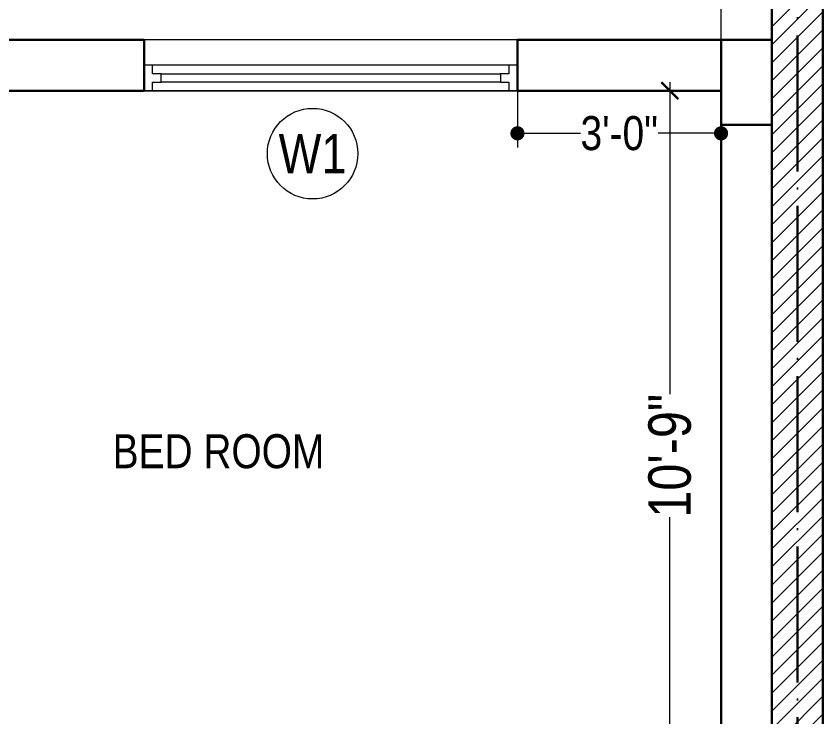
# Model space of a CAD drawing. Header units: millimetres. Extents: x 56222 to 3066687, y -650199 to -121287.
# Drawn here: x 152239.6 to 152382.2, y -173234.7 to -173110.9 of the extents above; entities that cross this region are included whole.
import ezdxf

# ---------------------------------------------------------------- set-up
doc = ezdxf.new("R2010")
doc.units = ezdxf.units.MM
doc.header["$MEASUREMENT"] = 0
doc.header["$PDMODE"] = 35
doc.linetypes.add('ACAD_ISO04W100', pattern=[30, 24, -3, 0, -3])
doc.layers.get('Defpoints').update_dxf_attribs({"color": 220})
for name, color, linetype, lineweight in [('COLUMN', 1, 'Continuous', 30), ('GROUND FLOOR', 7, 'Continuous', 9), ('GROUND FLOOR  ( DIM )', 7, 'Continuous', 9), ('GROUND FLOOR  ( HATCH )', 251, 'Continuous', 9), ('GROUND FLOOR  ( PLINE )', 251, 'Continuous', 30), ('GROUND FLOOR ( DW_RAIL )', 7, 'Continuous', 9), ('X_PLOT', 1, 'Continuous', 9)]:
    doc.layers.add(name, color=color, linetype=linetype, lineweight=lineweight)
doc.layers.add('GROUND FLOOR  ( Text )', color=251, linetype='Continuous')
doc.styles.add('Cn BT~6', font='swissc.ttf', dxfattribs={"height": 6})
doc.styles.add("Cn_BT_0'-0", font='swissc.ttf')
doc.styles.add('Cn_BT_7', font='swissc.ttf', dxfattribs={"height": 7})
doc.styles.add('Cn_BT_7½', font='swissc.ttf', dxfattribs={"height": 7.5})
doc.dimstyles.new('Cn BT~6', dxfattribs={"dimtxt": 0.18, "dimasz": 2.5, "dimexe": 2.5, "dimexo": 0, "dimgap": 0.09, "dimtad": 0, "dimdec": 3, "dimzin": 3, "dimdsep": 46, "dimlunit": 4, "dimtxsty": 'Cn BT~6', "dimblk": 'DOT', "dimcen": 0.09, "dimdle": 2, "dimclrd": 250, "dimclre": 250, "dimclrt": 5, "dimadec": 0, "dimazin": 0, "dimtfac": 0.75, "dimtdec": 3, "dimtofl": 0, "dimtmove": 0, "dimatfit": 3, "dimfxl": 1, "dimtolj": 1, "dimtzin": 0, "dimlwd": 15, "dimlwe": 15, "dimarcsym": 0})
doc.dimstyles.new('Cn_BT_7½', dxfattribs={"dimtxt": 9, "dimasz": 3, "dimexe": 1.5, "dimexo": 0, "dimgap": 0.09, "dimtad": 0, "dimdec": 3, "dimzin": 3, "dimdsep": 46, "dimlunit": 4, "dimtxsty": 'Cn_BT_7½', "dimblk": 'ARCHTICK', "dimcen": 0.09, "dimdle": 1.5, "dimclrd": 251, "dimclre": 251, "dimclrt": 14, "dimadec": 0, "dimazin": 0, "dimtfac": 0.75, "dimtdec": 3, "dimtofl": 0, "dimtmove": 0, "dimatfit": 3, "dimfxl": 0, "dimtolj": 1, "dimtzin": 0, "dimlwd": 15, "dimlwe": 15, "dimarcsym": 0})

# ---------------------------------------------------------------- blocks, each defined once
blk = doc.blocks.new('_ArchTick')
at = {"color": 0, "linetype": 'ByBlock', "const_width": 0.15}
blk.add_lwpolyline([(-0.5, -0.5), (0.5, 0.5)], dxfattribs=at)
blk = doc.blocks.new('*D213')
at = {"layer": 'Defpoints', "color": 0, "lineweight": 0, "transparency": 16777216}
for p in [(152364.21, -173124.1), (152355.16, -173253.1), (152364.21, -173253.1)]:
    blk.add_point(p, dxfattribs=at)
at = {"layer": 'GROUND FLOOR  ( DIM )', "color": 251, "lineweight": 15, "transparency": 16777216}
for p, q in [((152355.16, -173122.6), (152355.16, -173177.74)), ((152364.21, -173124.1), (152353.66, -173124.1)), ((152355.16, -173254.6), (152355.16, -173199.47)), ((152364.21, -173253.1), (152353.66, -173253.1))]:
    blk.add_line(p, q, dxfattribs=at)
at = {"layer": 'GROUND FLOOR  ( DIM )', "color": 251, "lineweight": 15, "transparency": 16777216, "xscale": 3, "yscale": 3, "zscale": 3}
for p, rotation in [((152355.16, -173124.1), 90), ((152355.16, -173253.1), 270)]:
    blk.add_blockref('_ArchTick', p, dxfattribs=dict(at, rotation=rotation))
at = {"layer": 'GROUND FLOOR  ( DIM )', "color": 14, "transparency": 16777216, "insert": (152355.16, -173188.6), "char_height": 7.5, "attachment_point": 5, "rotation": 90, "style": 'Cn_BT_7½'}
blk.add_mtext('\\A1;10\'-9"', dxfattribs=at)
blk = doc.blocks.new('_Dot')
at = {"color": 0, "linetype": 'ByBlock', "lineweight": -2}
blk.add_line((-0.5, 0), (-1, 0), dxfattribs=at)
at = {"color": 0, "linetype": 'ByBlock', "const_width": 0.5}
blk.add_lwpolyline([(-0.25, 0, 1), (0.25, 0, 1)], format="xyb", close=True, dxfattribs=at)
blk = doc.blocks.new('*D206')
at = {"layer": 'Defpoints', "color": 0, "lineweight": 0, "transparency": 16777216}
for p in [(152364.21, -173102.03), (152364.21, -173115.1), (152214.21, -173124.1)]:
    blk.add_point(p, dxfattribs=at)
at = {"layer": 'GROUND FLOOR  ( DIM )', "color": 250, "lineweight": 15, "transparency": 16777216}
for p, q in [((152214.21, -173124.1), (152214.21, -173099.53)), ((152364.21, -173115.1), (152364.21, -173099.53)), ((152216.71, -173102.03), (152280.5, -173102.03)), ((152361.71, -173102.03), (152297.91, -173102.03))]:
    blk.add_line(p, q, dxfattribs=at)
at = {"layer": 'GROUND FLOOR  ( DIM )', "color": 250, "lineweight": 15, "transparency": 16777216, "xscale": 2.5, "yscale": 2.5, "zscale": 2.5, "rotation": 180}
blk.add_blockref('_Dot', (152214.21, -173102.03), dxfattribs=at)
at = {"layer": 'GROUND FLOOR  ( DIM )', "color": 250, "lineweight": 15, "transparency": 16777216, "xscale": 2.5, "yscale": 2.5, "zscale": 2.5}
blk.add_blockref('_Dot', (152364.21, -173102.03), dxfattribs=at)
at = {"layer": 'GROUND FLOOR  ( DIM )', "color": 5, "transparency": 16777216, "insert": (152289.21, -173102.03), "char_height": 6, "attachment_point": 5, "style": 'Cn BT~6'}
blk.add_mtext('\\A1;12\'-6"', dxfattribs=at)
blk = doc.blocks.new('*D205')
at = {"layer": 'Defpoints', "color": 0, "lineweight": 0, "transparency": 16777216}
for p in [(152373.21, -173102.03), (152364.21, -173115.1), (152373.21, -173115.1)]:
    blk.add_point(p, dxfattribs=at)
at = {"layer": 'GROUND FLOOR  ( DIM )', "color": 250, "lineweight": 15, "transparency": 16777216}
for p, q in [((152364.21, -173115.1), (152364.21, -173099.53)), ((152373.21, -173115.1), (152373.21, -173099.53)), ((152361.71, -173102.03), (152359.21, -173102.03)), ((152375.71, -173102.03), (152378.21, -173102.03))]:
    blk.add_line(p, q, dxfattribs=at)
at = {"layer": 'GROUND FLOOR  ( DIM )', "color": 250, "lineweight": 15, "transparency": 16777216, "xscale": 2.5, "yscale": 2.5, "zscale": 2.5}
blk.add_blockref('_Dot', (152364.21, -173102.03), dxfattribs=at)
at = {"layer": 'GROUND FLOOR  ( DIM )', "color": 250, "lineweight": 15, "transparency": 16777216, "xscale": 2.5, "yscale": 2.5, "zscale": 2.5, "rotation": 180}
blk.add_blockref('_Dot', (152373.21, -173102.03), dxfattribs=at)
at = {"layer": 'GROUND FLOOR  ( DIM )', "color": 5, "transparency": 16777216, "insert": (152368.71, -173102.03), "char_height": 6, "attachment_point": 5, "style": 'Cn BT~6'}
blk.add_mtext('\\A1;9"', dxfattribs=at)
blk = doc.blocks.new('*D184')
at = {"layer": 'Defpoints', "color": 0, "lineweight": 0, "transparency": 16777216}
for p in [(152328.21, -173124.1), (152364.21, -173124.1), (152328.21, -173131.63)]:
    blk.add_point(p, dxfattribs=at)
at = {"layer": 'GROUND FLOOR  ( DIM )', "color": 250, "lineweight": 15, "transparency": 16777216}
for p, q in [((152328.21, -173124.1), (152328.21, -173134.13)), ((152364.21, -173124.1), (152364.21, -173134.13)), ((152330.71, -173131.63), (152339.35, -173131.63)), ((152361.71, -173131.63), (152353.07, -173131.63))]:
    blk.add_line(p, q, dxfattribs=at)
at = {"layer": 'GROUND FLOOR  ( DIM )', "color": 250, "lineweight": 15, "transparency": 16777216, "xscale": 2.5, "yscale": 2.5, "zscale": 2.5, "rotation": 180}
blk.add_blockref('_Dot', (152328.21, -173131.63), dxfattribs=at)
at = {"layer": 'GROUND FLOOR  ( DIM )', "color": 250, "lineweight": 15, "transparency": 16777216, "xscale": 2.5, "yscale": 2.5, "zscale": 2.5}
blk.add_blockref('_Dot', (152364.21, -173131.63), dxfattribs=at)
at = {"layer": 'GROUND FLOOR  ( DIM )', "color": 5, "transparency": 16777216, "insert": (152346.21, -173131.63), "char_height": 6, "attachment_point": 5, "style": 'Cn BT~6'}
blk.add_mtext('\\A1;3\'-0"', dxfattribs=at)

msp = doc.modelspace()

# ---------------------------------------------------------------- hatches: boundary and pattern name
at = {"layer": 'GROUND FLOOR  ( HATCH )'}
h = msp.add_hatch(dxfattribs=at)
h.set_pattern_fill('ANSI31', color=6, scale=18, style=0)
h.set_pattern_definition([(45, (35841.5212, -10788.4306), (-1.590990258, 1.590990258), [])])
h.paths.add_polyline_path([(152382.2071, -173064.105), (152373.2071, -173064.105), (152373.2071, -173407.605), (152382.2071, -173407.605)])

# ---------------------------------------------------------------- linework, layer by layer
at = {"layer": 'COLUMN'}
msp.add_lwpolyline([(152364.2071, -173115.105), (152373.2071, -173115.105), (152373.2071, -173130.105), (152364.2071, -173130.105)], close=True, dxfattribs=at)
at = {"layer": 'GROUND FLOOR'}
for p, q in [((152373.2071, -173024.0561), (152373.2071, -173544.9889)), ((152373.2071, -173024.0561), (152373.2071, -173115.105)), ((152373.2071, -173115.105), (151972.7071, -173115.105)), ((152262.2071, -173115.105), (152262.2071, -173124.105)), ((152328.2071, -173115.105), (152328.2071, -173124.105)), ((152364.2071, -173124.105), (152214.2071, -173124.105)), ((152364.2071, -173124.105), (152364.2071, -173253.105))]:
    msp.add_line(p, q, dxfattribs=at)
at = {"layer": 'GROUND FLOOR', "color": 1, "linetype": 'ACAD_ISO04W100'}
msp.add_line((152377.7071, -173024.0561), (152377.7071, -173407.605), dxfattribs=at)
at = {"layer": 'GROUND FLOOR', "color": 6, "lineweight": 30}
msp.add_lwpolyline([(152382.2071, -173064.105), (152373.2071, -173064.105), (152373.2071, -173407.605), (152382.2071, -173407.605)], close=True, dxfattribs=at)
at = {"layer": 'GROUND FLOOR  ( DIM )', "color": 5}
msp.add_circle((152292.0049, -173135.2189), 8, dxfattribs=at)
at = {"layer": 'GROUND FLOOR  ( PLINE )'}
for points in [[(152194.7071, -173115.105), (152262.2071, -173115.105), (152262.2071, -173124.105), (152214.2071, -173124.105), (152214.2071, -173253.105), (152232.2071, -173253.105), (152232.2071, -173257.605), (152131.7071, -173257.605), (152131.7071, -173253.105), (152209.7071, -173253.105), (152209.7071, -173124.105), (152194.7071, -173124.105)], [(152373.2071, -173115.105), (152328.2071, -173115.105), (152328.2071, -173124.105), (152364.2071, -173124.105), (152364.2071, -173253.105), (152338.7071, -173253.105), (152338.7071, -173257.605), (152364.2071, -173257.605), (152364.2071, -173385.105), (152299.7071, -173385.105), (152299.7071, -173389.605), (152364.2071, -173389.605), (152364.2071, -173407.605), (152373.2071, -173407.605)]]:
    msp.add_lwpolyline(points, close=True, dxfattribs=at)
at = {"layer": 'GROUND FLOOR ( DW_RAIL )'}
msp.add_lwpolyline([(152328.2071, -173119.605), (152326.7071, -173119.605), (152326.7071, -173121.105), (152325.2071, -173121.105), (152325.2071, -173122.605), (152265.2071, -173122.605), (152265.2071, -173121.105), (152263.7071, -173121.105), (152263.7071, -173119.605), (152262.2071, -173119.605), (152262.2071, -173124.105), (152263.7071, -173124.105), (152263.7071, -173122.605), (152265.2071, -173122.605), (152265.2071, -173121.105), (152325.2071, -173121.105), (152325.2071, -173122.605), (152326.7071, -173122.605), (152326.7071, -173124.105), (152328.2071, -173124.105), (152328.2071, -173119.605), (152262.2071, -173119.605), (152262.2071, -173124.105), (152328.2071, -173124.105)], close=True, dxfattribs=at)
at = {"layer": 'X_PLOT', "linetype": 'ACAD_ISO04W100', "lineweight": 30}
msp.add_line((152377.7071, -173024.0561), (152377.7071, -173519.855), dxfattribs=at)

# ---------------------------------------------------------------- texts
at = {"layer": 'GROUND FLOOR  ( DIM )', "color": 5, "insert": (152292.0049, -173135.2189), "char_height": 7, "attachment_point": 5, "style": 'Cn_BT_7'}
msp.add_mtext('W1', dxfattribs=at)
at = {"layer": 'GROUND FLOOR  ( Text )', "insert": (152275.3676, -173187.8365), "char_height": 6, "attachment_point": 5, "style": "Cn_BT_0'-0"}
msp.add_mtext('BED ROOM', dxfattribs=at)

# ---------------------------------------------------------------- dimensions: what is measured, and where the dimension line sits
at = {"layer": 'GROUND FLOOR  ( DIM )'}
for base, p1, p2, picture, middle in [((152364.2071, -173102.0265), (152214.2071, -173124.105), (152364.2071, -173115.105), '*D206', (152289.2071, -173102.0265)), ((152373.2071, -173102.0265), (152364.2071, -173115.105), (152373.2071, -173115.105), '*D205', (152368.7071, -173102.0265))]:
    dim = msp.add_linear_dim(base=base, p1=p1, p2=p2, dimstyle='Cn BT~6', override={"dimtmove": 1}, dxfattribs=at)
    dim.commit()
    dim.dimension.update_dxf_attribs({"geometry": picture, "text_midpoint": middle})
dim = msp.add_linear_dim(base=(152355.1595, -173253.105), p1=(152364.2071, -173124.105), p2=(152364.2071, -173253.105), angle=90, dimstyle='Cn_BT_7½', dxfattribs=at)
dim.commit()
dim.dimension.update_dxf_attribs({"geometry": '*D213', "text_midpoint": (152355.1595, -173188.605)})
dim = msp.add_linear_dim(base=(152328.2071, -173131.6341), p1=(152364.2071, -173124.105), p2=(152328.2071, -173124.105), dimstyle='Cn BT~6', dxfattribs=at)
dim.commit()
dim.dimension.update_dxf_attribs({"geometry": '*D184', "text_midpoint": (152346.2071, -173131.6341)})

doc.saveas('drawing.dxf')
